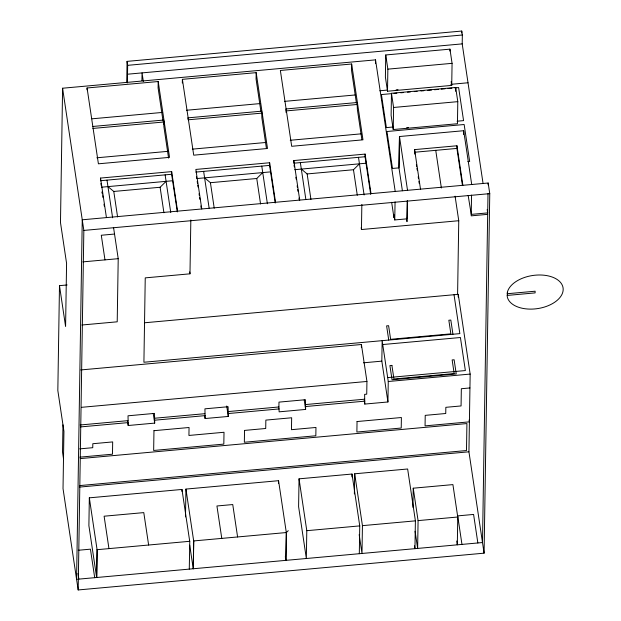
<?xml version="1.0" encoding="UTF-8"?>
<svg xmlns="http://www.w3.org/2000/svg" width="621" height="621" viewBox="0 0 621 621"><rect width="100%" height="100%" fill="white"/><g stroke="black" fill="none" stroke-linecap="round" stroke-linejoin="round"><path stroke-width="0.93" d="M67.13 284.961L59.484 285.652L57.831 390.5L63.932 431.331L63.024 488.58L78.176 589.95L484.085 553.171L489.759 193.643L488.168 183.016L82.251 219.795L76.585 579.323M395.204 191.439L375.542 59.864L62.597 88.221L60.478 222.52L66.579 263.358L65.585 326.491L59.484 285.652M62.962 424.849L62.527 452.158L63.497 458.64M78.176 589.95L83.843 230.422L62.589 88.221M87.041 89.812L87.072 87.972L158.2 81.53L169.533 157.361L98.405 163.812L87.072 87.972M89.331 497.84L88.888 525.653L96.643 577.507L97.078 549.694L89.331 497.84L181.961 489.449L189.708 541.302M100.493 180.719L100.532 178.072L171.668 171.621L177.575 211.163M96.736 577.499L97.171 549.686M113.534 227.379L118.215 258.678L117.214 321.81L81.902 325.008M126.731 82.678L127.064 61.378L461.752 31.05L462.342 35.001L462.203 43.881L483.045 183.358M127.383 82.919L127.662 65.329L127.064 61.378M128.198 425.509L128.027 415.798L154.513 413.4L154.683 423.111L128.198 425.509L127.631 421.713M141.93 80.629L142.054 72.89L143.327 81.429M158.2 81.53L158.099 87.957L163.051 121.111M163.633 124.091L163.672 121.669M92.568 126.49L163.696 120.047L163.913 126.847L168.586 158.107M171.668 171.621L171.621 174.268L177.327 211.916M182.333 83.012L182.388 79.333L256.17 72.649L267.504 148.489L193.721 155.172L182.388 79.333M181.93 491.366L181.961 489.449M185.493 516.897L185.935 489.084L278.565 480.693L286.312 532.546L285.924 560.352M454.029 294.734L459.843 333.624L143.909 362.253L145.244 277.874L189.979 273.822L190.833 219.935M189.273 569.115L189.778 541.295L97.078 549.694M185.935 489.084L193.682 540.938L193.24 568.751L189.723 545.184M193.31 568.743L193.752 540.93M205.109 418.538L204.938 408.828L228.109 406.732L228.28 416.443L205.109 418.538L204.682 415.697M256.17 72.649L256.069 79.077L260.882 111.291M261.953 113.115L188.179 119.799L187.884 117.858L261.666 111.167L261.876 117.967L266.409 148.287M275.219 203.044L269.592 165.396L269.63 162.749L195.856 169.432L201.763 208.966M278.899 406.972L278.976 402.121L305.454 399.722L305.625 409.433L279.139 411.832L278.899 406.972L228.031 411.583M278.519 483.573L278.565 480.693M286.118 112.541L285.955 109.622M288.284 530.676L286.359 532.539L285.87 560.359L285.311 556.587M293.795 162.322L293.826 160.552L365.109 154.093L371.016 193.628M299.043 478.838L298.6 506.651L306.355 558.504L306.79 530.691L299.043 478.838L351.998 474.04L359.745 525.894L359.311 553.707M351.641 64.002L362.975 139.834L291.691 146.292L280.358 70.46L351.641 64.002L351.54 70.429L356.353 102.636M357.098 104.949L357.137 102.519L285.854 108.978M357.137 102.519L357.354 109.319L361.88 139.632M351.952 476.912L351.998 474.04M354.366 493.936L354.684 473.792L407.64 468.995L415.395 520.848L414.952 548.661L414.533 545.836M455.084 196.174L458.756 220.719L361.453 229.537L361.849 204.464M361.368 347.232L361.414 344.508L80.769 369.945M370.69 194.389L365.063 156.74L365.109 154.093M354.684 473.792L362.439 525.645L361.996 553.458L359.179 534.603M387.931 401.973L381.83 361.143L382.156 340.657L388.257 381.496L387.931 401.973L364.791 404.069L364.628 394.358L366.732 394.164L366.933 381.457L361.414 344.508M375.48 63.66L375.542 59.864M385.742 54.966L385.393 77.043L387.512 91.225L451.723 85.403L452.072 63.334L449.953 49.152L385.742 54.966L387.861 69.148L387.512 91.225M391.471 93.29L391.121 115.359L393.24 129.541L457.452 123.726L457.793 101.65L455.674 87.468L391.471 93.29L393.59 107.472L393.24 129.541M406.499 218.243L407.003 221.658L407.345 200.769L407.05 218.833L394.754 219.943L395.065 201.887M414.836 154.14L414.595 149.607L456.963 145.772L462.87 185.306M412.934 507.38L413.237 488.199L452.911 484.605L457.755 517.014L457.32 544.827L456.745 541.007M413.237 488.199L418.08 520.608L417.646 548.421L415.076 531.258M449.922 51.069L449.953 49.152M455.62 91.31L455.674 87.468M462.404 185.136L456.916 148.419L456.963 145.772M457.592 294.432L458.756 220.719M461.721 32.975L461.752 31.05M458.205 297.009L458.251 294.346L144.864 322.749M463.608 134.509L463.67 130.713L399.458 136.527L398.969 167.864L402.392 190.763M471.549 195.11L471.215 215.844L487.679 214.354M484.085 553.171L468.933 451.801L470.159 374.075L458.251 294.346M488.005 193.62L482.501 542.544L77.547 579.238M488.145 184.942L488.168 183.016M107.961 186.611L113.775 191.454L160.109 187.263L166.094 181.34M204.604 177.854L210.418 182.698L256.752 178.499L262.737 172.584M301.325 169.091L307.139 173.934L353.473 169.735L359.458 163.82M127.662 65.329L462.342 35.001M127.515 74.209L462.203 43.881M387.861 69.148L452.072 63.334M379.835 90.759L387.504 90.068M450.761 84.332L468.017 82.772M396.105 89.866L398.014 89.696M92.017 118.813L162.322 112.44M186.525 110.251L260.269 103.567M284.449 101.378L355.554 94.935M391.075 93.686L381.426 94.563L386.371 127.615L392.86 127.026M393.97 93.422L396.866 93.158M400.731 92.808L403.619 92.545M407.485 92.195L410.38 91.939M414.238 91.59L417.133 91.326M420.991 90.977L423.887 90.713M427.745 90.363L431.611 90.014M434.506 89.75L438.364 89.401M441.259 89.137L445.117 88.787M448.013 88.524L451.871 88.174M454.766 87.91L458.624 87.561L463.569 120.621L457.072 121.211M92.855 128.438L163.991 121.988M286.149 110.918L357.424 104.46M393.59 107.472L457.793 101.65M406.615 127.755L408.525 127.577M96.86 157.788L168.136 151.33M192.339 149.141L266.083 142.457M290.263 140.268L361.368 133.826M100.416 180.727L171.699 174.268M195.817 172.079L269.592 165.396M293.78 163.199L365.063 156.74M414.556 152.254L456.916 148.419M101.464 187.2L172.669 180.75M270.562 171.877L196.779 178.561L196.508 176.706M294.75 169.68L366.033 163.222M467.815 161.623L469.67 161.452L464.151 124.511L386.953 131.505L392.472 168.454L398.969 167.864L399.482 136.527L407.523 190.321M83.843 230.422L489.759 193.643M114.536 234.047L101.293 235.25L104.972 259.881M82.896 261.876L118.215 258.678M507.163 293.741L535.131 291.21L535.1 292.895L507.14 295.433M382.738 344.546L460.417 337.514L465.362 370.566L387.675 377.607M363.51 362.804L381.83 361.143M81.475 407.322L366.933 381.457M388.257 381.496L470.159 374.075M469.942 387.946L461.341 388.723L461.069 405.94L445.839 407.322L445.746 413.501L425.222 415.364L425.059 425.874L469.406 421.853L469.134 420.006M80.21 424.981L127.957 420.65M154.435 418.251L204.86 413.687M305.377 404.574L364.55 399.21M80.505 426.922L128.244 422.598M154.722 420.2L205.155 415.628M228.326 413.532L279.186 408.921M305.672 406.522L364.837 401.158M79.698 448.874L92.754 447.694L92.816 443.72L112.68 441.919L112.486 454.199L79.83 457.157M80.225 458.601L466.922 423.561L466.495 450.543L79.775 485.583M79.418 487.097L468.933 451.801M78.316 550.26L90.441 549.166L94.703 577.685M193.682 540.938L286.359 532.539M306.79 530.691L359.745 525.894M362.439 525.645L415.395 520.848M418.08 520.608L457.755 517.014M487.19 209.471L487.702 212.894L471.238 214.385L468.164 195.444M463.67 130.713L471.712 184.507M451.149 81.576L451.723 85.403M435.74 150.336L441.368 187.992M452.942 334.245L450.823 320.063L448.836 320.242L450.869 333.857L390.632 339.314L388.599 325.699L386.611 325.878L388.738 340.067M477.852 542.964L473.59 514.444L457.7 515.88L461.962 544.4M414.595 149.607L420.502 189.149M416.38 164.495L416.668 166.381M416.947 168.26L417.227 170.146M418.212 176.737L418.492 178.615M418.919 181.441L419.198 183.327M394.754 219.943L393.986 214.819L393.947 217.645L391.657 202.322M358.488 157.338L364.116 194.986M353.473 169.735L357.285 195.235M361.166 227.651L361.453 229.537M364.224 400.281L364.791 404.069M307.139 173.934L310.95 199.434M300.354 162.609L305.842 199.31M293.826 160.552L299.733 200.094M294.059 165.054L294.338 166.909M295.883 177.241L296.163 179.127M297.149 185.741L297.436 187.627M297.715 189.514L297.995 191.408M298.988 198.021L299.268 199.908M269.63 162.749L275.545 202.283M304.205 399.947L305.625 409.433M261.767 166.102L267.395 203.75M256.752 178.499L260.564 203.999M210.418 182.698L214.229 208.198M203.634 171.373L209.122 208.074M197.206 181.394L197.486 183.28M197.773 185.174L198.052 187.061M199.038 193.674L199.325 195.561M199.605 197.447L199.884 199.341M200.878 205.947L201.157 207.841M226.719 406.01L228.28 416.443M237.595 536.963L232.751 504.555L216.931 505.983L221.775 538.391M189.7 271.928L189.979 273.822M165.124 174.858L170.752 212.506M160.109 187.263L163.921 212.762M153.263 413.625L154.683 423.111M113.775 191.454L117.586 216.962M106.991 180.129L112.618 217.777M100.532 178.072L106.439 217.606M100.905 183.498L101.184 185.345M102.17 191.92L102.449 193.806M102.729 195.7L103.016 197.587M104.002 204.2L104.281 206.087M102.092 191.928L102.372 193.814M148.629 545.021L143.785 512.612L104.111 516.206L108.954 548.615M77.998 573.416L78.851 579.121M153.969 430.687L153.659 450.466L223.824 444.108L224.01 432.27L188.931 435.453L189.056 427.504L153.969 430.687M244.534 430.415L244.348 442.253L315.833 435.771L315.965 427.465L291.474 429.685L291.66 417.77L265.85 420.107L265.718 428.49L244.534 430.415M357.044 421.543L356.881 432.053L401.228 428.032L401.391 417.522L357.044 421.543M507.334 292.367L507.264 296.776A28.255 16.728 -8.5 0 0 549.965 304.919A28.255 16.728 -8.5 0 0 550.416 276.454A28.255 16.728 -8.5 0 0 507.334 292.367M391.905 365.396L389.918 365.575L392.037 379.765L456.241 373.943L454.122 359.761L452.142 359.939L454.176 373.555L393.939 379.012L391.905 365.396"/></g></svg>
